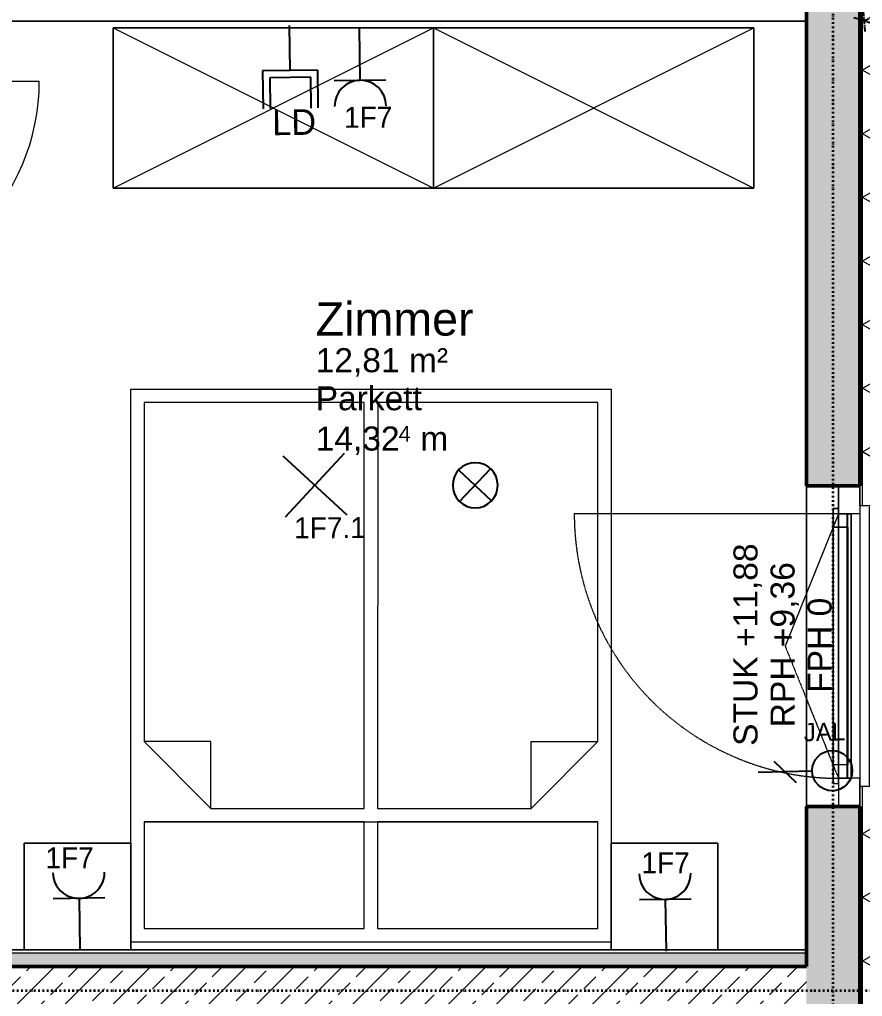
# Model space of a CAD drawing. Header units: metres. Extents: x -17679 to 22565, y -12299 to 33430.
# Drawn here: x 9066 to 12224, y 6393 to 10051 of the extents above; entities that cross this region are included whole.
import ezdxf
from ezdxf.enums import TextEntityAlignment as Align

# ---------------------------------------------------------------- set-up
doc = ezdxf.new("R2010")
doc.units = ezdxf.units.M
for name, pattern in [('ACAD_ISO08W100', [36, 24, -3, 6, -3]), ('Strich Punkt Mittel', [0.015875, 0.00635, -0.004763, 0, -0.004763]), ('Verdeckt', [0.003, 0.002, -0.001]), ('Verdeckt Oben', [0.00225, 0.0015, -0.00075])]:
    doc.linetypes.add(name, pattern=pattern)
doc.layers.get('0').update_dxf_attribs({"color": 252})
for name, color, linetype, lineweight in [('A-GLAZ', 151, 'Continuous', 18), ('A-GLAZ-IDEN_', 152, 'Continuous', 9), ('A_Decken', 8, 'Continuous', 13), ('A_Durchbruch', 7, 'Verdeckt', 5), ('A_Fenster', 7, 'Continuous', 13), ('A_Moebel', 6, 'Continuous', 13), ('A_Raeume_', 7, 'Continuous', 5), ('A_Raeume_Beschriftung_', 7, 'Continuous', 9), ('A_Raster_', 1, 'Continuous', 9), ('A_Tueren', 31, 'Continuous', 13), ('A_Waende', 7, 'Continuous', 13)]:
    doc.layers.add(name, color=color, linetype=linetype, lineweight=lineweight)
for name, color, linetype, true_color in [('E_ERDUNG', 150, 'ACAD_ISO08W100', 0x0f87ff), ('E_Steckdose+Schalter', 150, 'Continuous', 0x0b6cf4), ('ET_NACHRTECH', 92, 'Continuous', 0x00d100)]:
    doc.layers.add(name, color=color, linetype=linetype, true_color=true_color)
doc.styles.add('Arial_2', font='arial.ttf', dxfattribs={"height": 0.09})
doc.styles.add('Arial_3', font='arial.ttf', dxfattribs={"height": 0.05849})
doc.styles.add('Arial_4', font='arial.ttf', dxfattribs={"height": 0.125})
doc.styles.add('ET_LEGENDE - Wohnung$0$ROMANS', font='romans.shx', dxfattribs={"width": 0.6})
pattern_1 = [(45, (0, 0), (-0.08980256, 0.08980256), []), (45, (0.0898, 0), (-0.08980256, 0.08980256), [0.0635, -0.03175])]

# ---------------------------------------------------------------- blocks, each defined once
blk = doc.blocks.new('*U543')
for p, q in [((-70.7, -70.7), (70.7, 70.7)), ((70.7, -70.7), (-70.7, 70.7))]:
    blk.add_line(p, q)
at = {"style": 'ET_LEGENDE - Wohnung$0$ROMANS', "width": 0.6, "flags": 1}
for tag, p in [('RAUMBUCHNUMMER', (0, -400)), ('ANLAGE', (0, -550))]:
    blk.add_attdef(tag, text='', height=100, dxfattribs=at).set_placement(p, align=Align.MIDDLE)
for tag, p in [('TEILANLAGE_NR', (0, -700)), ('KOMPONENTE', (0, -850)), ('KOMPONENTE_NR', (0, -1000)), ('BEZEICHNUNG', (0, -1150)), ('TYP', (0, -1300)), ('HERSTELLER', (0, -1450)), ('MODEL', (0, -1600)), ('LEISTUNG_MAX', (0, -1750)), ('SPEZIFISCH_1', (0, -1900)), ('SPEZIFISCH_2', (0, -2050)), ('SPEZIFISCH_3', (0, -2200)), ('SPEZIFISCH_4', (0, -2350)), ('SPEZIFISCH_5', (0, -2500)), ('GEWERKE_CODE', (0, -2650)), ('LV_POS', (0, -2800)), ('ZAEHLER', (0, -2950)), ('PLATZHALTER_1', (0, -3100)), ('PLATZHALTER_2', (0, -3250)), ('PLATZHALTER_3', (0, -3400)), ('JOBLISTE_VDMA', (0, -3550)), ('ET_SPEZIFISCH_1', (0, -3700)), ('ET_SPEZIFISCH_2', (0, -3850)), ('ET_SPEZIFISCH_3', (0, -4000)), ('ET_SPEZIFISCH_4', (0, -4150)), ('ET_SPEZIFISCH_5', (0, -4300)), ('ET_SPEZIFISCH_6', (0, -4450)), ('ET_SPEZIFISCH_7', (0, -4600))]:
    blk.add_attdef(tag, text='', height=100, dxfattribs=at).set_placement(p, align=Align.MIDDLE_CENTER)
blk = doc.blocks.new('hzmdba')
at = {"color": 1}
for points in [[(5046.03, 1505.526), (5046.95, 1503.842)], [(5045.639, 1504.237), (5047.346, 1505.147)]]:
    blk.add_lwpolyline(points, dxfattribs=at)
blk.add_circle((5046.5, 1504.686), 0.963, dxfattribs=at)
blk = doc.blocks.new('*U553')
for p, q in [((62.5, 0), (-62.5, 0)), ((0, 0), (0, -125))]:
    blk.add_line(p, q)
blk.add_arc((0, 62.5), 62.5, 180, 0)
at = {"style": 'ET_LEGENDE - Wohnung$0$ROMANS', "width": 0.8, "flags": 1}
for tag, p in [('RAUMBUCHNUMMER', (0, -425)), ('ANLAGE', (0, -595.4)), ('TEILANLAGE_NR', (0, -755.5)), ('KOMPONENTE', (0, -901.3)), ('KOMPONENTE_NR', (0, -1063.3)), ('BEZEICHNUNG', (0, -1205.6)), ('TYP', (0, -1346.7)), ('HERSTELLER', (0, -1514.1)), ('MODEL', (0, -1677.3)), ('LEISTUNG_MAX', (0, -1851.5)), ('SPEZIFISCH_1', (0, -2012.8)), ('SPEZIFISCH_2', (0, -2200)), ('SPEZIFISCH_3', (0, -2374.2)), ('SPEZIFISCH_4', (0, -2548.5)), ('SPEZIFISCH_5', (0, -2722.7)), ('GEWERKE_CODE', (0, -2897)), ('LV_POS', (0, -3071.2)), ('ZAEHLER', (0, -3245.5)), ('PLATZHALTER_1', (0, -3419.7)), ('PLATZHALTER_2', (0, -3594)), ('PLATZHALTER_3', (0, -3768.2)), ('JOBLISTE_VDMA', (0, -3942.5)), ('ET_SPEZIFISCH_1', (0, -4116.7)), ('ET_SPEZIFISCH_2', (0, -4291)), ('ET_SPEZIFISCH_3', (0, -4465.2)), ('ET_SPEZIFISCH_4', (0, -4639.5)), ('ET_SPEZIFISCH_5', (0, -4813.7)), ('ET_SPEZIFISCH_6', (0, -4988)), ('ET_SPEZIFISCH_7', (0, -5162.2))]:
    blk.add_attdef(tag, text='', height=100, dxfattribs=at).set_placement(p, align=Align.MIDDLE)
blk = doc.blocks.new('*U544')
for p, q in [((-62.5, 85.9), (-62.5, 0)), ((-46.5, 85.9), (-46.5, 16)), ((46.5, 16), (46.5, 85.9)), ((62.5, 0), (62.5, 85.9)), ((-62.5, 0), (62.5, 0)), ((-46.5, 16), (46.5, 16)), ((0, 0), (0, -101.6))]:
    blk.add_line(p, q)
at = {"style": 'ET_LEGENDE - Wohnung$0$ROMANS', "width": 0.8, "flags": 1}
for tag, p in [('RAUMBUCHNUMMER', (0, -334.5)), ('ANLAGE', (0, -505)), ('TEILANLAGE_NR', (0, -665)), ('KOMPONENTE', (0, -810.9)), ('KOMPONENTE_NR', (0, -972.8)), ('BEZEICHNUNG', (0, -1115.1)), ('TYP', (0.8, -1261.8)), ('HERSTELLER', (0, -1423.6)), ('MODEL', (0, -1586.8)), ('LEISTUNG_MAX', (0, -1761)), ('SPEZIFISCH_1', (0, -1935.3)), ('SPEZIFISCH_2', (0, -2109.5)), ('SPEZIFISCH_3', (0, -2283.8)), ('SPEZIFISCH_4', (0, -2458)), ('SPEZIFISCH_5', (0, -2632.3)), ('GEWERKE_CODE', (0, -2806.5)), ('LV_POS', (0, -2980.8)), ('ZAEHLER', (0, -3155)), ('PLATZHALTER_1', (0, -3329.3)), ('PLATZHALTER_2', (0, -3503.5)), ('PLATZHALTER_3', (0, -3677.8)), ('JOBLISTE_VDMA', (0, -3852)), ('ET_SPEZIFISCH_1', (0, -4026.3)), ('ET_SPEZIFISCH_2', (0, -4200.5)), ('ET_SPEZIFISCH_3', (0, -4374.8)), ('ET_SPEZIFISCH_4', (0, -4549)), ('ET_SPEZIFISCH_5', (0, -4723.3)), ('ET_SPEZIFISCH_6', (0, -4897.5)), ('ET_SPEZIFISCH_7', (0, -5071.8))]:
    blk.add_attdef(tag, text='', height=100, dxfattribs=at).set_placement(p, align=Align.TOP_CENTER)
blk = doc.blocks.new('*U541')
blk.add_line((0, 65), (0, 240))
at = {"linetype": 'Continuous', "ltscale": 0.125}
blk.add_line((35.4, 187.9), (-35.4, 117.1), dxfattribs=at)
blk.add_circle((0, 0), 65)
at = {"style": 'ET_LEGENDE - Wohnung$0$ROMANS', "width": 0.6, "flags": 1}
for tag, p in [('RAUMBUCHNUMMER', (0, -400)), ('ANLAGE', (0, -550))]:
    blk.add_attdef(tag, text='', height=100, dxfattribs=at).set_placement(p, align=Align.MIDDLE)
for tag, p in [('TEILANLAGE_NR', (0, -700)), ('KOMPONENTE', (0, -850)), ('KOMPONENTE_NR', (0, -1000)), ('BEZEICHNUNG', (0, -1150)), ('TYP', (0, -1300)), ('HERSTELLER', (0, -1450)), ('MODEL', (0, -1600)), ('LEISTUNG_MAX', (0, -1750)), ('SPEZIFISCH_1', (0, -1900)), ('SPEZIFISCH_2', (0, -2050)), ('SPEZIFISCH_3', (0, -2200)), ('SPEZIFISCH_4', (0, -2350)), ('SPEZIFISCH_5', (0, -2500)), ('GEWERKE_CODE', (0, -2650)), ('LV_POS', (0, -2800)), ('ZAEHLER', (0, -2950)), ('PLATZHALTER_1', (0, -3100)), ('PLATZHALTER_2', (0, -3250)), ('PLATZHALTER_3', (0, -3400)), ('JOBLISTE_VDMA', (0, -3550)), ('ET_SPEZIFISCH_1', (0, -3700)), ('ET_SPEZIFISCH_2', (0, -3850)), ('ET_SPEZIFISCH_3', (0, -4000)), ('ET_SPEZIFISCH_4', (0, -4150)), ('ET_SPEZIFISCH_5', (0, -4300)), ('ET_SPEZIFISCH_6', (0, -4450)), ('ET_SPEZIFISCH_7', (0, -4600))]:
    blk.add_attdef(tag, text='', height=100, dxfattribs=at).set_placement(p, align=Align.MIDDLE_CENTER)
blk = doc.blocks.new('*U562')
for p, q in [((0, 0), (445.2, 445.2)), ((-17.9, 44), (17.9, -44)), ((47.5, 0), (-47.5, 0))]:
    blk.add_line(p, q)
blk.add_solid([(367.9, 522.6), (599.9, 599.9), (522.6, 367.9)])
at = {"style": 'ET_LEGENDE - Wohnung$0$ROMANS', "width": 0.6, "flags": 1}
for tag, p in [('RAUMBUCHNUMMER', (0, -300)), ('ANLAGE', (0, -450))]:
    blk.add_attdef(tag, text='', height=100, dxfattribs=at).set_placement(p, align=Align.MIDDLE)
for tag, p in [('TEILANLAGE_NR', (0, -600)), ('KOMPONENTE', (0, -750)), ('KOMPONENTE_NR', (0, -900)), ('BEZEICHNUNG', (0, -1050)), ('TYP', (0, -1200)), ('HERSTELLER', (0, -1350)), ('MODEL', (0, -1500)), ('LEISTUNG_MAX', (0, -1650)), ('SPEZIFISCH_1', (0, -1800)), ('SPEZIFISCH_2', (0, -1950)), ('SPEZIFISCH_3', (0, -2100)), ('SPEZIFISCH_4', (0, -2250)), ('SPEZIFISCH_5', (0, -2400)), ('GEWERKE_CODE', (0, -2550)), ('LV_POS', (0, -2700)), ('ZAEHLER', (0, -2850)), ('PLATZHALTER_1', (0, -3000)), ('PLATZHALTER_2', (0, -3150)), ('PLATZHALTER_3', (0, -3300)), ('JOBLISTE_VDMA', (0, -3450)), ('ET_SPEZIFISCH_1', (0, -3600)), ('ET_SPEZIFISCH_2', (0, -3750)), ('ET_SPEZIFISCH_3', (0, -3900)), ('ET_SPEZIFISCH_4', (0, -4050)), ('ET_SPEZIFISCH_5', (0, -4200)), ('ET_SPEZIFISCH_6', (0, -4350)), ('ET_SPEZIFISCH_7', (0, -4500))]:
    blk.add_attdef(tag, text='', height=100, dxfattribs=at).set_placement(p, align=Align.MIDDLE_CENTER)
blk = doc.blocks.new('Fens_1tlg_OL - DF_OL_DK_1120x2400 DG-10479031-263_PP_03DG_BT2')
at = {"layer": 'A-GLAZ'}
for p, q in [((-0.6, 0.1), (-0.495, 0.1)), ((-0.6, 0.02), (-0.6, 0.1)), ((-0.495, 0.1), (-0.495, 0.02)), ((0.495, 0.1), (0.495, 0.02)), ((0.6, 0.1), (0.495, 0.1)), ((0.6, 0.02), (0.6, 0.1)), ((-0.6, 0.02), (-0.515, 0.02)), ((-0.495, 0.02), (-0.6, 0.02)), ((-0.515, 0.02), (-0.495, 0.02)), ((-0.495, 0.02), (-0.445, 0.02)), ((-0.445, 0.02), (0.445, 0.02)), ((0.445, 0.02), (0.495, 0.02)), ((0.495, 0.02), (0.515, 0.02)), ((0.495, 0.02), (0.6, 0.02)), ((0.515, 0.02), (0.6, 0.02))]:
    blk.add_line(p, q, dxfattribs=at)
at = {"layer": 'A_Fenster', "linetype": 'Verdeckt Oben', "lineweight": 5}
for p, q in [((-0.525, 0.26), (0.525, 0.26)), ((-0.525, 0.1), (0.525, 0.1)), ((-0.6, -0.1), (0.6, -0.1)), ((-0.6, -0.1), (0.6, -0.1))]:
    blk.add_line(p, q, dxfattribs=at)
at = {"layer": 'A_Fenster'}
for p, q in [((-0.525, 0.1), (-0.6, 0.1)), ((0.6, 0.1), (0.525, 0.1)), ((0.495, 0.067), (-0.495, 0.067)), ((-0.495, 0.067), (-0.495, 0.055)), ((-0.495, 0.055), (-0.495, 0.067)), ((-0.495, 0.067), (0.495, 0.067)), ((-0.495, 0.02), (-0.495, 0.055)), ((-0.445, 0.055), (-0.495, 0.055)), ((0.495, 0.055), (-0.495, 0.055)), ((-0.495, 0.055), (-0.495, 0.02)), ((-0.495, 0.055), (-0.495, 0.053)), ((-0.495, 0.053), (-0.495, 0.055)), ((-0.495, 0.053), (-0.445, 0.053)), ((-0.445, 0.053), (-0.495, 0.053)), ((0.445, 0.055), (-0.445, 0.055)), ((-0.445, 0.055), (-0.445, 0)), ((0.445, 0.055), (-0.445, 0.055)), ((-0.445, 0.055), (0.445, 0.055)), ((-0.445, 0), (-0.445, 0.055)), ((-0.445, 0.053), (0.445, 0.053)), ((0.445, 0.053), (-0.445, 0.053)), ((0.495, 0.055), (0.445, 0.055)), ((0.445, 0.055), (0.445, 0)), ((0.445, 0.055), (0.445, 0)), ((0.445, 0.053), (0.495, 0.053)), ((0.495, 0.053), (0.445, 0.053)), ((0.495, 0.055), (0.495, 0.067)), ((0.495, 0.067), (0.495, 0.055)), ((0.495, 0.02), (0.495, 0.055)), ((0.495, 0.02), (0.495, 0.055)), ((0.495, 0.053), (0.495, 0.055)), ((0.495, 0.055), (0.495, 0.053)), ((-0.6, 0.02), (-0.515, 0.02)), ((-0.515, 0.02), (-0.495, 0.02)), ((-0.495, 0.02), (-0.515, 0.02)), ((-0.515, 0.02), (0.515, 0.02)), ((-0.515, 0), (-0.515, 0.02)), ((-0.515, 0.02), (-0.515, 0)), ((-0.495, 0.02), (-0.4455, 0)), ((-0.495, 0.02), (-0.445, 0.02)), ((-0.495, 0.02), (0.495, 0.02)), ((-0.445, 0.02), (-0.495, 0.02)), ((-0.495, 0.02), (-0.445, 0.02)), ((-0.445, 0.02), (0.445, 0.02)), ((0.445, 0.02), (-0.445, 0.02)), ((-0.445, 0.02), (0.445, 0.02)), ((0.445, 0.02), (0.495, 0.02)), ((0.495, 0.02), (0.445, 0.02)), ((0.445, 0.02), (0.495, 0.02)), ((0.495, 0.02), (0.515, 0.02)), ((0.515, 0.02), (0.495, 0.02)), ((0.515, 0.02), (0.6, 0.02)), ((0.515, 0), (0.515, 0.02)), ((0.515, 0), (0.515, 0.02)), ((0.515, 0), (-0.515, 0)), ((-0.515, 0), (-0.445, 0)), ((-0.4455, 0), (0, -0.18)), ((0.445, 0), (-0.445, 0)), ((0.445, 0), (-0.445, 0)), ((-0.445, 0), (0.445, 0)), ((0.445, 0), (0.515, 0))]:
    blk.add_line(p, q, dxfattribs=at)
at = {"layer": 'A_Fenster', "linetype": 'Verdeckt', "lineweight": 5}
for p, q in [((-0.495, 0.02), (-0.495, 0)), ((0.4455, 0), (0.495, 0.02)), ((-0.495, 0), (-0.495, -0.8316)), ((0, -0.18), (0.4455, 0)), ((-0.495, -0.8316), (-0.495, -0.97))]:
    blk.add_line(p, q, dxfattribs=at)
for start, end in [(358.8397, 0), (300.4895, 358.8397), (297.6923, 300.4895), (290.7692, 297.6923), (283.8462, 290.7692), (276.9231, 283.8462), (270, 276.9231)]:
    blk.add_arc((-0.495, 0.02), 0.99, start, end, dxfattribs=at)
blk = doc.blocks.new('Fens_1tlg_OL - DF_OL_DK_1120x2400-10146496-263_PP_03DG_BT2')
at = {"layer": 'A_Fenster'}
for p, q in [((-0.495, 0.055), (-0.495, 0.067)), ((-0.495, 0.067), (0.495, 0.067)), ((-0.495, 0.067), (0.495, 0.067)), ((-0.495, 0.055), (-0.495, 0.067)), ((-0.495, 0.053), (-0.495, 0.055)), ((-0.445, 0.055), (-0.495, 0.055)), ((-0.445, 0.055), (-0.495, 0.055)), ((-0.495, 0.055), (-0.495, 0.053)), ((-0.495, 0.053), (-0.495, 0.055)), ((-0.495, 0.053), (-0.495, 0.055)), ((-0.495, 0.02), (-0.495, 0.053)), ((-0.495, 0.053), (-0.495, 0.02)), ((-0.445, 0.053), (-0.495, 0.053)), ((-0.445, 0.053), (-0.495, 0.053)), ((0.445, 0.055), (-0.445, 0.055)), ((0.445, 0.055), (-0.445, 0.055)), ((-0.445, 0.055), (-0.445, 0.053)), ((0.445, 0.055), (-0.445, 0.055)), ((-0.445, 0.055), (0.445, 0.055)), ((-0.445, 0.053), (-0.445, 0.055)), ((-0.445, 0.053), (-0.445, 0.02)), ((-0.445, 0.02), (-0.445, 0.053)), ((0.445, 0.053), (-0.445, 0.053)), ((0.445, 0.053), (-0.445, 0.053)), ((0.495, 0.055), (0.445, 0.055)), ((0.495, 0.055), (0.445, 0.055)), ((0.445, 0.055), (0.445, 0.053)), ((0.445, 0.055), (0.445, 0.053)), ((0.445, 0.053), (0.445, 0.02)), ((0.445, 0.053), (0.445, 0.02)), ((0.495, 0.053), (0.445, 0.053)), ((0.495, 0.053), (0.445, 0.053)), ((0.495, 0.067), (0.495, 0.055)), ((0.495, 0.067), (0.495, 0.055)), ((0.495, 0.053), (0.495, 0.055)), ((0.495, 0.053), (0.495, 0.055)), ((0.495, 0.055), (0.495, 0.053)), ((0.495, 0.055), (0.495, 0.053)), ((0.495, 0.02), (0.495, 0.053)), ((0.495, 0.02), (0.495, 0.053)), ((-0.495, 0.02), (-0.515, 0.02)), ((-0.515, 0.02), (-0.495, 0.02)), ((-0.515, 0), (-0.515, 0.02)), ((-0.515, 0.02), (-0.515, 0)), ((-0.495, 0.02), (-0.4455, 0)), ((-0.495, 0.02), (-0.445, 0.02)), ((-0.445, 0.02), (-0.495, 0.02)), ((-0.495, 0.02), (-0.445, 0.02)), ((-0.495, 0.02), (-0.445, 0.02)), ((-0.445, 0.02), (0.445, 0.02)), ((0.445, 0.02), (-0.445, 0.02)), ((-0.445, 0.02), (0.445, 0.02)), ((-0.445, 0.02), (-0.445, 0)), ((-0.445, 0.02), (0.445, 0.02)), ((-0.445, 0), (-0.445, 0.02)), ((0.445, 0.02), (0.495, 0.02)), ((0.495, 0.02), (0.445, 0.02)), ((0.445, 0.02), (0.495, 0.02)), ((0.445, 0.02), (0.445, 0)), ((0.445, 0.02), (0.445, 0)), ((0.445, 0.02), (0.495, 0.02)), ((0.515, 0.02), (0.495, 0.02)), ((0.495, 0.02), (0.515, 0.02)), ((0.515, 0), (0.515, 0.02)), ((0.515, 0), (0.515, 0.02)), ((-0.445, 0), (-0.515, 0)), ((-0.515, 0), (-0.445, 0)), ((-0.4455, 0), (-0.198, -0.1)), ((0.445, 0), (-0.445, 0)), ((0.445, 0), (-0.445, 0)), ((0.445, 0), (-0.445, 0)), ((-0.445, 0), (0.445, 0)), ((0.515, 0), (0.445, 0)), ((0.445, 0), (0.515, 0))]:
    blk.add_line(p, q, dxfattribs=at)
at = {"layer": 'A_Fenster', "linetype": 'Verdeckt', "lineweight": 5}
for p, q in [((-0.495, 0.02), (-0.495, 0)), ((0.4455, 0), (0.495, 0.02)), ((-0.495, 0), (-0.495, -0.1)), ((0.198, -0.1), (0.4455, 0))]:
    blk.add_line(p, q, dxfattribs=at)
at = {"layer": 'A_Fenster', "linetype": 'Verdeckt Oben', "lineweight": 5}
blk.add_line((-0.6, -0.1), (0.6, -0.1), dxfattribs=at)
blk.add_line((-0.6, -0.1), (0.6, -0.1), dxfattribs=at)
at = {"layer": 'A_Fenster', "linetype": 'Verdeckt', "lineweight": 5}
for start, end in [(358.8397, 0), (353.0374, 358.8397)]:
    blk.add_arc((-0.495, 0.02), 0.99, start, end, dxfattribs=at)
blk = doc.blocks.new('UZ_D1 - SL_0800x2000_Zimmertür_Stahlzarge_GK-7175508-263_PP_03DG_BT2')
at = {"layer": 'A_Tueren', "lineweight": 5}
for p, q in [((-0.4, 0.06), (-0.46, 0.06)), ((-0.4, -0.06), (-0.4, 0.06)), ((0.4, 0.06), (0.46, 0.06)), ((0.4, -0.06), (0.4, 0.06)), ((-0.46, -0.06), (-0.4, -0.06)), ((0.46, -0.06), (0.4, -0.06)), ((0.4, -0.06), (0.4, -0.86))]:
    blk.add_line(p, q, dxfattribs=at)
blk.add_arc((0.4, -0.06), 0.8, 180, 270, dxfattribs=at)
blk = doc.blocks.new('Moeb_Schrank - Schrank_2m_60cm-3836540-263_PP_03DG_BT2')
at = {"layer": 'A_Moebel', "color": 8}
for p, q in [((0, 0), (1.2, -0.6)), ((0, -0.6), (1.2, 0)), ((1.2, 0), (0, 0)), ((0, 0), (0, -0.6)), ((0, -0.6), (0, 0)), ((0, 0), (1.2, 0)), ((1.2, -0.6), (1.2, 0)), ((1.2, 0), (1.2, -0.6)), ((0, -0.6), (1.2, -0.6)), ((1.2, -0.6), (0, -0.6))]:
    blk.add_line(p, q, dxfattribs=at)
blk = doc.blocks.new('Moeb_Bett - Doppelbett 180x210-V24-263_PP_03DG_BT2')
at = {"layer": 'A_Moebel', "color": 8}
for p, q in [((-0.9, 1.05), (0.9, 1.05)), ((-0.9, -1.05), (-0.9, 1.05)), ((0.9, 1.05), (0.9, -1.05)), ((-0.025, 1), (-0.85, 1)), ((-0.85, 1), (-0.85, -0.27)), ((-0.025, -0.52), (-0.025, 1)), ((0.85, 1), (0.025, 1)), ((0.025, 1), (0.025, -0.52)), ((0.85, -0.27), (0.85, 1)), ((-0.6, -0.27), (-0.85, -0.27)), ((-0.85, -0.27), (-0.6, -0.52)), ((-0.6, -0.52), (-0.6, -0.27)), ((0.6, -0.27), (0.85, -0.27)), ((0.6, -0.52), (0.6, -0.27)), ((0.85, -0.27), (0.6, -0.52)), ((-0.6, -0.52), (-0.025, -0.52)), ((0.025, -0.52), (0.6, -0.52)), ((-0.025, -0.57), (-0.85, -0.57)), ((-0.85, -0.57), (-0.85, -0.97)), ((-0.85, -0.57), (0.85, -0.57)), ((-0.025, -0.97), (-0.025, -0.57)), ((0.85, -0.57), (0.025, -0.57)), ((0.025, -0.57), (0.025, -0.97)), ((0.85, -0.97), (0.85, -0.57)), ((-0.9, -0.65), (-1.3, -0.65)), ((-1.3, -0.65), (-1.3, -1.05)), ((-1.3, -1.05), (-1.3, -0.65)), ((-1.3, -0.65), (-0.9, -0.65)), ((-0.9, -1.05), (-0.9, -0.65)), ((-0.9, -0.65), (-0.9, -1.05)), ((1.3, -0.65), (0.9, -0.65)), ((0.9, -0.65), (0.9, -1.05)), ((0.9, -1.05), (0.9, -0.65)), ((0.9, -0.65), (1.3, -0.65)), ((1.3, -1.05), (1.3, -0.65)), ((1.3, -0.65), (1.3, -1.05)), ((-0.85, -0.97), (-0.025, -0.97)), ((0.025, -0.97), (0.85, -0.97)), ((-0.9, -1.02), (0.9, -1.02)), ((-1.3, -1.05), (-0.9, -1.05)), ((-0.9, -1.05), (-1.3, -1.05)), ((0.9, -1.05), (1.1898, -1.05)), ((1.3, -1.05), (0.9, -1.05))]:
    blk.add_line(p, q, dxfattribs=at)
blk = doc.blocks.new('Allg_Rollladenkasten - 0130x0270-10446605-263_PP_03DG_BT2')
at = {"layer": 'A_Durchbruch'}
for p, q in [((-0.525, -0.0743), (-0.525, -0.2343)), ((0.525, -0.0743), (-0.525, -0.0743)), ((-0.52, -0.0793), (-0.52, -0.1993)), ((0.52, -0.0793), (-0.52, -0.0793)), ((0.52, -0.1993), (0.52, -0.0793)), ((0.525, -0.2343), (0.525, -0.0743)), ((-0.52, -0.1993), (0.52, -0.1993)), ((-0.525, -0.2343), (0.525, -0.2343)), ((-0.525, -0.2343), (0.525, -0.2343))]:
    blk.add_line(p, q, dxfattribs=at)
blk = doc.blocks.new('6546546')
at = {"layer": 'A_Waende', "lineweight": 5, "true_color": 0x636466}
h = blk.add_hatch(dxfattribs=at)
h.set_pattern_fill('FP_19', color=251, angle=-157.36, style=0, pattern_type=2)
h.set_pattern_definition([(269.998, (-37.50842, 65.98198), (0.20637, -7.2e-06), []), (329.998, (-37.50842, 65.98198), (0.1031912, 0.178718), []), (29.998, (-37.50842, 65.98198), (-0.1031788, 0.1787253), [])])
h.paths.add_polyline_path([(-37.3488, 55.4684), (-37.3487, 56.5034), (-37.5087, 56.5034), (-37.5088, 55.4685), (-37.3858, 55.4685)])
h.paths.add_polyline_path([(-37.3487, 57.5534), (-37.3487, 57.5535), (-37.3486, 60.5211), (-37.5086, 60.5211), (-37.5086, 57.5535), (-37.3537, 57.5534)])
h.paths.add_polyline_path([(-37.3486, 62.1411), (-37.3486, 62.1411), (-37.3486, 62.2635)])
h.paths.add_polyline_path([(-37.3486, 62.1411), (-37.3486, 62.1411), (-37.3485, 63.3861), (-37.5085, 63.3861), (-37.5085, 62.1411), (-37.3536, 62.1411)])
h.paths.add_polyline_path([(-37.3535, 64.4361), (-37.3485, 64.4361), (-37.3484, 67.4037), (-37.5084, 67.4037), (-37.5079, 64.4361), (-37.3535, 64.4361)])
h.paths.add_polyline_path([(-37.3484, 69.0237), (-37.3484, 69.0237), (-37.3483, 70.2687), (-37.5083, 70.2687), (-37.5079, 69.0237), (-37.3534, 69.0237)])
h.paths.add_polyline_path([(-37.3483, 71.3187), (-37.3482, 74.1087), (-37.5082, 74.1087), (-37.5079, 71.3187), (-37.3533, 71.3187)])
h.paths.add_polyline_path([(-37.3482, 75.7287), (-37.3482, 75.7287), (-37.3482, 76.4963), (-37.5081, 76.4963), (-37.5079, 75.7287), (-37.3532, 75.7287)])
h = blk.add_hatch(dxfattribs=at)
h.set_pattern_fill('FP_2', color=251, style=0, pattern_type=2)
h.set_pattern_definition(pattern_1)
h.paths.add_polyline_path([(-37.5088, 55.8285), (-37.5088, 55.8285), (-37.5088, 56.4285), (-37.7087, 56.4285), (-37.7087, 55.8285)])
h.paths.add_polyline_path([(-37.5087, 57.6285), (-37.5086, 60.0586), (-37.7086, 60.0586), (-37.7086, 57.6285)])
h.paths.add_polyline_path([(-37.5086, 60.1936), (-37.5087, 60.4461), (-37.7086, 60.4461), (-37.7086, 60.1936), (-37.5086, 60.1936)])
h.paths.add_polyline_path([(-37.5086, 60.0586), (-37.5086, 60.1936), (-37.6086, 60.1261), (-37.5236, 60.0687)])
h.paths.add_polyline_path([(-37.7086, 60.0586), (-37.6086, 60.1261), (-37.7086, 60.1936), (-37.7086, 60.0685)])
h.paths.add_polyline_path([(-37.5086, 62.2161), (-37.5086, 63.3111), (-37.7085, 63.3111), (-37.7085, 62.2161), (-37.5086, 62.2161)])
h.paths.add_polyline_path([(-37.5085, 64.5111), (-37.5084, 66.9436), (-37.7084, 66.9436), (-37.7084, 64.5111)])
h.paths.add_polyline_path([(-37.5084, 67.0786), (-37.5085, 67.3287), (-37.7084, 67.3287), (-37.7084, 67.0786), (-37.5084, 67.0786)])
h.paths.add_polyline_path([(-37.5084, 66.9436), (-37.5084, 67.0786), (-37.6084, 67.0111), (-37.5236, 66.9538)])
h.paths.add_polyline_path([(-37.7084, 66.9436), (-37.7084, 66.9436), (-37.6084, 67.0111), (-37.7084, 67.0786), (-37.7084, 66.9511)])
h.paths.add_polyline_path([(-37.5084, 69.0987), (-37.5084, 69.0987), (-37.5084, 70.1937), (-37.7083, 70.1937), (-37.7083, 69.0987), (-37.6084, 69.0987)])
h.paths.add_polyline_path([(-37.5083, 71.3937), (-37.5082, 73.6462), (-37.7082, 73.6462), (-37.7082, 71.3937)])
h.paths.add_polyline_path([(-37.5082, 73.6462), (-37.5083, 74.0337), (-37.7082, 74.0337), (-37.7081, 73.6462), (-37.6082, 73.7137), (-37.5831, 73.6967)])
h.paths.add_polyline_path([(-37.6082, 73.7137), (-37.7081, 73.7812), (-37.5082, 73.7812), (-37.5842, 73.7299)])
h.paths.add_polyline_path([(-37.5082, 75.8037), (-37.5081, 76.2963), (-37.7081, 76.2963), (-37.7081, 75.8037), (-37.5082, 75.8037)])
h = blk.add_hatch(dxfattribs=at)
h.set_pattern_fill('FP_71', color=251, angle=-112.36, style=0, pattern_type=2)
h.set_pattern_definition([(224.998, (-40.82082, 62.77304), (-0.1270123, -0.2539954), [0.02245, -0.15715]), (224.998, (-40.86832, 62.662825), (-0.1270123, -0.2539954), [0.02245, -0.15715]), (224.998, (-40.88451, 62.77329), (-0.1270123, -0.2539954), [0.02245, -0.15715]), (224.998, (-40.93239, 62.66215), (-0.1270123, -0.2539954), [0.02245, -0.15715]), (251.563, (-40.83675, 62.75797), (-0.1270184, -0.5079932), [0.0502, -0.35141]), (251.563, (-40.852997, 62.710588), (-0.1270184, -0.5079932), [0.0502, -0.35141]), (251.563, (-40.900444, 62.75822), (-0.1270184, -0.5079932), [0.0502, -0.35141]), (251.563, (-40.915766, 62.710457), (-0.1270184, -0.5079932), [0.0502, -0.35141]), (314.998, (-40.83693, 62.66289), (-0.1269946, 0.2540043), [0.02245, -0.15715]), (314.998, (-40.88451, 62.77329), (-0.1269946, 0.2540043), [0.02245, -0.15715]), (314.998, (-40.90063, 62.66314), (-0.1269946, 0.2540043), [0.02245, -0.15715]), (314.998, (-40.94821, 62.77354), (-0.1269946, 0.2540043), [0.02245, -0.15715]), (288.433, (-40.852997, 62.710588), (-0.12698295, 0.5080021), [0.0502, -0.35141]), (288.433, (-40.868135, 62.757904), (-0.12698295, 0.5080021), [0.0502, -0.35141]), (288.433, (-40.915766, 62.710457), (-0.12698295, 0.5080021), [0.0502, -0.35141]), (288.433, (-40.93183, 62.758154), (-0.12698295, 0.5080021), [0.0502, -0.35141])])
h.paths.add_polyline_path([(-37.7085, 62.7111), (-37.7086, 62.7611), (-43.9335, 62.7612), (-43.9335, 62.7113), (-37.7086, 62.7111)])
h = blk.add_hatch(dxfattribs=at)
h.set_pattern_fill('FP_2', color=251, style=0, pattern_type=2)
h.set_pattern_definition(pattern_1)
h.paths.add_polyline_path([(-44.9536, 62.5313), (-44.9536, 62.5313), (-44.9536, 62.557)])
h.paths.add_polyline_path([(-37.7086, 62.5311), (-37.7086, 62.7111), (-45.0285, 62.7113), (-45.0284, 62.5313), (-37.7086, 62.5311)])
h.paths.add_polyline_path([(-44.9286, 62.5313), (-44.9286, 62.5313), (-44.9311, 62.5313)])
at = {"layer": 'A_Decken', "color": 251, "true_color": 0x636466}
for p, q in [((-37.7085, 63.3111), (-37.7085, 64.5111)), ((-37.5085, 64.5111), (-37.5085, 64.4361)), ((-37.5085, 63.3861), (-37.5085, 63.3111))]:
    blk.add_line(p, q, dxfattribs=at)
at = {"layer": 'A_Raeume_', "color": 251, "true_color": 0x636466, "flags": 128}
blk.add_lwpolyline([(-37.7085, 62.7736), (-37.7084, 66.2511), (-41.3928, 66.2512), (-41.3928, 66.2134), (-41.3929, 65.1592), (-41.3929, 65.0712), (-41.3929, 65.0062), (-41.3929, 62.8237), (-41.3929, 62.7737)], close=True, dxfattribs=at)
at = {"layer": 'A_Raster_', "color": 251, "linetype": 'Strich Punkt Mittel', "lineweight": 35, "true_color": 0x636466}
for p, q in [((-37.6095, 46.5266), (-37.6084, 85.4138)), ((-56.2434, 62.6216), (-32.1347, 62.6209))]:
    blk.add_line(p, q, dxfattribs=at)
at = {"layer": 'A_Waende', "color": 251, "lineweight": 50, "true_color": 0x636466}
for p, q in [((-37.7084, 67.3287), (-37.7085, 64.5111)), ((-37.5085, 64.5111), (-37.5084, 67.3287)), ((-37.7085, 64.5111), (-37.5085, 64.5111)), ((-37.5085, 63.3111), (-37.7085, 63.3111)), ((-37.7085, 63.3111), (-37.7085, 62.7111)), ((-37.5086, 62.2161), (-37.5085, 63.3111)), ((-37.7085, 62.7111), (-45.0285, 62.7113))]:
    blk.add_line(p, q, dxfattribs=at)
at = {"layer": 'A_Waende', "color": 251, "true_color": 0x636466}
for p, q in [((-41.3928, 66.2512), (-37.7084, 66.2511)), ((-37.7085, 62.7611), (-41.4054, 62.7612)), ((-37.7085, 62.7736), (-41.3929, 62.7737))]:
    blk.add_line(p, q, dxfattribs=at)
at = {"layer": 'A-GLAZ', "color": 251, "true_color": 0x636466, "rotation": 269.998275878465}
blk.add_blockref('Fens_1tlg_OL - DF_OL_DK_1120x2400 DG-10479031-263_PP_03DG_BT2', (-37.6085, 63.9111), dxfattribs=at)
at = {"layer": 'A_Durchbruch', "color": 251, "true_color": 0x636466, "rotation": 269.998275878465}
blk.add_blockref('Allg_Rollladenkasten - 0130x0270-10446605-263_PP_03DG_BT2', (-37.2742, 63.9111), dxfattribs=at)
at = {"layer": 'A_Fenster', "color": 251, "linetype": 'Verdeckt Oben', "lineweight": 5, "true_color": 0x636466, "rotation": 269.998275878465}
blk.add_blockref('Fens_1tlg_OL - DF_OL_DK_1120x2400-10146496-263_PP_03DG_BT2', (-37.6085, 63.9111), dxfattribs=at)
at = {"layer": 'A_Moebel', "color": 251, "true_color": 0x636466, "rotation": 359.998275878371}
for name, p in [('Moeb_Schrank - Schrank_2m_60cm-3836540-263_PP_03DG_BT2', (-40.3059, 66.2262)), ('Moeb_Schrank - Schrank_2m_60cm-3836540-263_PP_03DG_BT2', (-39.1059, 66.2261)), ('Moeb_Bett - Doppelbett 180x210-V24-263_PP_03DG_BT2', (-39.3401, 63.8236))]:
    blk.add_blockref(name, p, dxfattribs=at)
at = {"layer": 'A_Tueren', "color": 251, "true_color": 0x636466, "rotation": 89.99827587845579}
blk.add_blockref('UZ_D1 - SL_0800x2000_Zimmertür_Stahlzarge_GK-7175508-263_PP_03DG_BT2', (-41.4429, 65.6262), dxfattribs=at)
at = {"layer": 'A-GLAZ-IDEN_', "color": 251, "true_color": 0x636466, "char_height": 0.09, "attachment_point": 1, "rotation": 90, "style": 'Arial_2'}
for s, insert, width in [('STUK +11,88', (-37.982, 63.5374), 0.905907), ('RPH +9,36', (-37.8431, 63.6069), 0.737552), ('FPH 0', (-37.7042, 63.7359), 0.424894)]:
    blk.add_mtext(s, dxfattribs=dict(at, insert=insert, width=width))
at = {"layer": 'A_Raeume_Beschriftung_', "color": 251, "true_color": 0x636466, "attachment_point": 1}
for s, insert, char_height, width, style in [('Zimmer', (-39.5474, 65.1988), 0.125, 0.721519, 'Arial_4'), ('12,81 m²', (-39.5474, 65.0268), 0.09, 0.58924, 'Arial_2'), ('Parkett', (-39.5474, 64.8843), 0.09, 0.464979, 'Arial_2'), ('14,32', (-39.5474, 64.7334), 0.09, 0.376793, 'Arial_2'), ('4', (-39.2365, 64.7352), 0.0585, 0.056118, 'Arial_3'), (' m', (-39.1902, 64.7334), 0.09, 0.164346, 'Arial_2')]:
    blk.add_mtext(s, dxfattribs=dict(at, insert=insert, char_height=char_height, width=width, style=style))

msp = doc.modelspace()

# ---------------------------------------------------------------- block references
at = {"xscale": 1000, "yscale": 1000, "zscale": 1000}
msp.add_blockref('6546546', (49723.1, -56206.7), dxfattribs=at)
at = {"extrusion": (-0.012237, 3.33787e-05, 0.999925), "xscale": -87.70202311672725, "yscale": 87.70202311672809, "zscale": 87.70202311672816, "rotation": 164.9206533351098}
msp.add_blockref('hzmdba', (-382244.3, 250868.9, -131.5), dxfattribs=at)
at = {"layer": 'E_ERDUNG', "xscale": 0.8398080000000001, "yscale": 0.8398080000000001, "zscale": 0.8398080000000001, "rotation": 342.249517786522}
msp.add_blockref('*U562', (12230, 10045.2), dxfattribs=at)
at = {"layer": 'E_Steckdose+Schalter'}
for name, p, xscale, yscale, zscale, rotation in [('*U553', (10342.1, 9823.2), 1.54812079638531, 1.54812079638531, 1.54812079638531, 180.7794643135113), ('*U543', (10172.4, 8306.6), 1.626603779674895, 1.626603779674895, 1.626603779674895, 182.2804756445144), ('*U541', (12111.1, 7238.1), 1.15822503442624, 1.15822503442624, 1.15822503442624, 91.36110168650983), ('*U553', (9289.2, 6760), 1.54812079638531, 1.54812079638531, 1.54812079638531, 0.7794643135114543), ('*U553', (11485.7, 6756.1), 1.54812079638531, 1.54812079638531, 1.54812079638531, 0.7794643135114543)]:
    msp.add_blockref(name, p, dxfattribs=dict(at, xscale=xscale, yscale=yscale, zscale=zscale, rotation=rotation))
at = {"layer": 'ET_NACHRTECH', "xscale": 1.65267972838855, "yscale": 1.65267972838855, "zscale": 1.65267972838855, "rotation": 180.7794643135022}
msp.add_blockref('*U544', (10080.2, 9860.1), dxfattribs=at)

# ---------------------------------------------------------------- texts
at = {"color": 212}
for s, height, rotation, p in [('LD', 96.12, 0.7795, (10013.5, 9617.3)), ('1F7', 78.55, 0.1777, (10282.1, 9645.1)), ('1F7.1', 78.55, 0.1777, (10095.2, 8108.1)), ('JAL', 67.36, 1.3611, (12005.2, 7348)), ('1F7', 78.55, 0.1777, (9163.4, 6872.2)), ('1F7', 78.55, 0.1777, (11396.3, 6853.5))]:
    msp.add_text(s, height=height, rotation=rotation, dxfattribs=at).set_placement(p)

doc.saveas('drawing.dxf')
